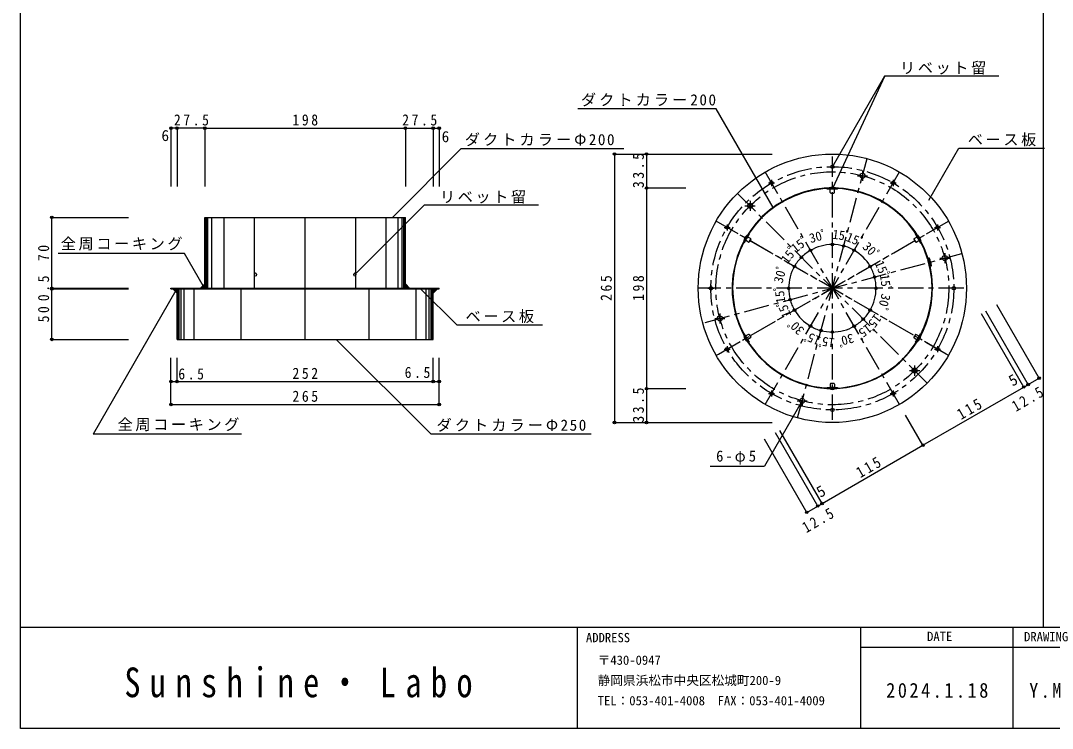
# Model space of a CAD drawing. Units: millimetres at full size, sheet at 1:5. Extents: x -2117 to 2003, y -602 to 803.
# Drawn here: x -2117 to -1098, y -602 to 97 of the extents above; entities that cross this region are included whole.
import ezdxf
from ezdxf.enums import TextEntityAlignment as Align

# ---------------------------------------------------------------- set-up
doc = ezdxf.new("R2010")
doc.units = ezdxf.units.MM
doc.header["$LTSCALE"] = 5
doc.header["$PDMODE"] = 32
doc.header["$PDSIZE"] = 2.5
doc.linetypes.add('CHAIN1', pattern=[8, 5, -1, 1, -1])
for name, color, linetype in [('0-0_中心線', 4, 'Continuous'), ('0-2_ハッチ', 4, 'Continuous'), ('0-4_車', 4, 'Continuous'), ('0-9', 7, 'Continuous'), ('F-0', 4, 'Continuous')]:
    doc.layers.add(name, color=color, linetype=linetype)
doc.styles.add('ＭＳ ゴシック', font='')
doc.styles.add('ＭＳ 明朝', font='')
doc.styles.get('ＭＳ ゴシック').set_extended_font_data('MS Gothic')
doc.styles.get('ＭＳ 明朝').set_extended_font_data('MS Mincho')

msp = doc.modelspace()

# ---------------------------------------------------------------- linework, layer by layer
at = {"layer": '0-0_中心線'}
for p, q in [((-1373.83, -87.735), (-1430.146, 9.808)), ((-1962.732, -9.326), (-1968.732, -9.326)), ((-1968.732, -9.326), (-1968.732, -66.908)), ((-1935.232, -9.326), (-1962.732, -9.326)), ((-1962.732, -9.326), (-1962.732, -66.908)), ((-1935.232, -9.326), (-1737.232, -9.326)), ((-1935.232, -9.326), (-1935.232, -66.908)), ((-1737.232, -9.326), (-1737.232, -66.908)), ((-1737.232, -9.326), (-1709.732, -9.326)), ((-1709.732, -9.326), (-1709.732, -66.908)), ((-1709.732, -9.326), (-1703.732, -9.326)), ((-1703.732, -9.326), (-1703.732, -66.908)), ((-1750.008, -97.344), (-1682.099, -29.435)), ((-1220.049, -80.33), (-1190.396, -28.969)), ((-1190.396, -28.969), (-1105.763, -28.969)), ((-1530.691, -34.844), (-1530.691, -299.844)), ((-1530.691, -34.844), (-1374.817, -34.844)), ((-1498.94, -34.844), (-1498.94, -68.344)), ((-1498.94, -34.844), (-1460.009, -34.844)), ((-1498.94, -68.344), (-1460.009, -68.344)), ((-1498.94, -68.344), (-1498.94, -266.344)), ((-1320.448, -69.516), (-1320.448, -69.015)), ((-1310.448, -69.516), (-1310.448, -69.015)), ((-2086.484, -167.344), (-2086.484, -97.344)), ((-2086.484, -97.344), (-2010.823, -97.344)), ((-1397.669, -114.1), (-1398.103, -113.849)), ((-1233.227, -114.1), (-1232.793, -113.849)), ((-1402.669, -122.76), (-1403.103, -122.51)), ((-1228.227, -122.76), (-1227.793, -122.51)), ((-2086.484, -167.844), (-2086.484, -167.344)), ((-2086.484, -167.344), (-2010.823, -167.344)), ((-2086.484, -217.844), (-2086.484, -167.844)), ((-2086.484, -167.844), (-2010.823, -167.844)), ((-1962.432, -217.844), (-1962.432, -167.844)), ((-1961.784, -217.844), (-1961.784, -167.844)), ((-1960.784, -217.844), (-1960.784, -167.844)), ((-1958.784, -217.844), (-1958.784, -167.844)), ((-1955.784, -217.844), (-1955.784, -167.844)), ((-1945.784, -217.844), (-1945.784, -167.844)), ((-1899.482, -217.844), (-1899.482, -167.844)), ((-1836.232, -217.844), (-1836.232, -167.844)), ((-1772.982, -217.844), (-1772.982, -167.844)), ((-1726.68, -217.844), (-1726.68, -167.844)), ((-1722.117, -167.844), (-1686.487, -203.474)), ((-1716.68, -217.844), (-1716.68, -167.844)), ((-1713.68, -217.844), (-1713.68, -167.844)), ((-1711.68, -217.844), (-1711.68, -167.844)), ((-1710.68, -217.844), (-1710.68, -167.844)), ((-1710.032, -217.844), (-1710.032, -167.844)), ((-1126.394, -264.794), (-1168.098, -192.561)), ((-1122.064, -262.294), (-1163.768, -190.061)), ((-1111.239, -256.044), (-1152.942, -183.811)), ((-1686.487, -203.474), (-1601.854, -203.474)), ((-1402.669, -211.927), (-1403.103, -212.178)), ((-1228.227, -211.927), (-1227.793, -212.178)), ((-2086.484, -217.844), (-2010.823, -217.844)), ((-1397.669, -220.588), (-1398.103, -220.838)), ((-1233.227, -220.588), (-1232.793, -220.838)), ((-1968.732, -282.063), (-1968.732, -236.082)), ((-1968.732, -259.416), (-1968.732, -236.082)), ((-1962.732, -259.416), (-1962.732, -236.082)), ((-1709.732, -259.416), (-1709.732, -236.082)), ((-1703.732, -282.063), (-1703.732, -236.082)), ((-1703.732, -259.416), (-1703.732, -236.082)), ((-1968.732, -259.416), (-1962.732, -259.416)), ((-1962.732, -259.416), (-1709.732, -259.416)), ((-1709.732, -259.416), (-1703.732, -259.416)), ((-1225.987, -322.294), (-1126.394, -264.794)), ((-1126.394, -264.794), (-1122.064, -262.294)), ((-1122.064, -262.294), (-1111.239, -256.044)), ((-1498.94, -266.344), (-1460.009, -266.344)), ((-1498.94, -266.344), (-1498.94, -299.844)), ((-1320.448, -265.171), (-1320.448, -265.672)), ((-1310.448, -265.171), (-1310.448, -265.672)), ((-1968.732, -282.063), (-1703.732, -282.063)), ((-1345.212, -278.425), (-1382.367, -342.78)), ((-1225.987, -322.294), (-1243.054, -292.734)), ((-1530.691, -299.844), (-1374.817, -299.844)), ((-1498.94, -299.844), (-1460.009, -299.844)), ((-1329.91, -382.294), (-1371.614, -310.061)), ((-1325.58, -379.794), (-1367.284, -307.561)), ((-1340.735, -388.544), (-1382.439, -316.311)), ((-1325.58, -379.794), (-1225.987, -322.294)), ((-1436.292, -342.78), (-1382.367, -342.78)), ((-1340.735, -388.544), (-1329.91, -382.294)), ((-1329.91, -382.294), (-1325.58, -379.794))]:
    msp.add_line(p, q, dxfattribs=at)
at = {"layer": '0-0_中心線', "linetype": 'CHAIN1'}
for p, q in [((-1349.741, -295.329), (-1281.154, -39.359)), ((-1381.698, -282.092), (-1249.198, -52.595)), ((-1249.198, -282.092), (-1381.698, -52.595)), ((-1375.448, -60.421), (-1375.448, -66.421)), ((-1290.684, -56.262), (-1280.684, -56.262)), ((-1285.684, -51.262), (-1285.684, -61.262)), ((-1255.448, -60.421), (-1255.448, -66.421)), ((-1378.448, -63.421), (-1372.448, -63.421)), ((-1258.448, -63.421), (-1252.448, -63.421)), ((-1221.756, -261.035), (-1409.139, -73.652)), ((-1396.765, -81.027), (-1396.765, -91.027)), ((-1401.765, -86.027), (-1391.765, -86.027)), ((-1430.196, -233.594), (-1200.699, -101.094)), ((-1200.699, -233.594), (-1430.196, -101.094)), ((-1422.371, -107.344), (-1416.371, -107.344)), ((-1419.371, -104.344), (-1419.371, -110.344)), ((-1214.525, -107.344), (-1208.525, -107.344)), ((-1211.525, -104.344), (-1211.525, -110.344)), ((-1441.018, -200.99), (-1187.463, -133.05)), ((-1209.366, -137.58), (-1199.366, -137.58)), ((-1204.366, -132.58), (-1204.366, -142.58)), ((-1185.448, -167.344), (-1447.948, -167.344)), ((-1438.448, -167.344), (-1432.448, -167.344)), ((-1435.448, -164.344), (-1435.448, -170.344)), ((-1426.529, -192.108), (-1426.529, -202.108)), ((-1431.529, -197.108), (-1421.529, -197.108)), ((-1422.371, -227.344), (-1416.371, -227.344)), ((-1419.371, -224.344), (-1419.371, -230.344)), ((-1214.525, -227.344), (-1208.525, -227.344)), ((-1211.525, -224.344), (-1211.525, -230.344)), ((-1234.13, -243.661), (-1234.13, -253.661)), ((-1239.13, -248.661), (-1229.13, -248.661)), ((-1378.448, -271.267), (-1372.448, -271.267)), ((-1375.448, -268.267), (-1375.448, -274.267)), ((-1345.212, -273.425), (-1345.212, -283.425)), ((-1258.448, -271.267), (-1252.448, -271.267)), ((-1255.448, -268.267), (-1255.448, -274.267)), ((-1350.212, -278.425), (-1340.212, -278.425))]:
    msp.add_line(p, q, dxfattribs=at)
at = {"layer": '0-0_中心線', "color": 7}
for p, q in [((-1318.648, -68.344), (-1312.248, -68.344)), ((-1317.448, -72.844), (-1317.448, -69.844)), ((-1317.048, -68.344), (-1317.048, -69.361)), ((-1316.948, -69.344), (-1313.948, -69.344)), ((-1313.848, -68.344), (-1313.848, -69.361)), ((-1313.448, -72.844), (-1313.448, -69.844)), ((-1316.948, -73.344), (-1313.948, -73.344)), ((-1399.584, -115.073), (-1402.784, -120.615)), ((-1401.984, -119.229), (-1401.103, -119.738)), ((-1399.568, -117.045), (-1401.068, -119.643)), ((-1398.287, -121.826), (-1400.885, -120.326)), ((-1400.384, -116.458), (-1399.503, -116.967)), ((-1396.287, -118.362), (-1398.885, -116.862)), ((-1396.104, -119.045), (-1397.604, -121.643)), ((-1234.791, -119.045), (-1233.291, -121.643)), ((-1234.608, -118.362), (-1232.01, -116.862)), ((-1232.608, -121.826), (-1230.01, -120.326)), ((-1230.511, -116.458), (-1231.393, -116.967)), ((-1231.327, -117.045), (-1229.827, -119.643)), ((-1231.311, -115.073), (-1228.111, -120.615)), ((-1228.911, -119.229), (-1229.793, -119.738)), ((-1968.732, -167.844), (-1968.732, -167.344)), ((-1968.732, -167.344), (-1703.732, -167.344)), ((-1968.732, -167.844), (-1703.732, -167.844)), ((-1962.732, -217.844), (-1962.732, -167.844)), ((-1709.732, -217.844), (-1709.732, -167.844)), ((-1703.732, -167.844), (-1703.732, -167.344)), ((-1398.287, -212.862), (-1400.885, -214.362)), ((-1397.604, -213.045), (-1396.104, -215.643)), ((-1233.291, -213.045), (-1234.791, -215.643)), ((-1232.608, -212.862), (-1230.01, -214.362)), ((-1962.732, -217.844), (-1709.732, -217.844)), ((-1402.784, -214.073), (-1399.584, -219.615)), ((-1401.984, -215.458), (-1401.103, -214.949)), ((-1401.068, -215.045), (-1399.568, -217.643)), ((-1400.384, -218.229), (-1399.503, -217.721)), ((-1396.287, -216.326), (-1398.885, -217.826)), ((-1234.608, -216.326), (-1232.01, -217.826)), ((-1230.511, -218.229), (-1231.393, -217.721)), ((-1229.827, -215.045), (-1231.327, -217.643)), ((-1228.111, -214.073), (-1231.311, -219.615)), ((-1228.911, -215.458), (-1229.793, -214.949)), ((-1317.448, -261.844), (-1317.448, -264.844)), ((-1313.948, -261.344), (-1316.948, -261.344)), ((-1313.448, -261.844), (-1313.448, -264.844)), ((-1312.248, -266.344), (-1318.648, -266.344)), ((-1317.048, -266.344), (-1317.048, -265.326)), ((-1313.948, -265.344), (-1316.948, -265.344)), ((-1313.848, -266.344), (-1313.848, -265.326))]:
    msp.add_line(p, q, dxfattribs=at)
at = {"layer": '0-0_中心線'}
msp.add_lwpolyline([(-1315.448, -47.344), (-1263.666, 42.344), (-1315.448, -68.844)], dxfattribs=at)
at = {"layer": '0-0_中心線', "color": 7}
for centre, radius in [((-1315.448, -167.344), 132.5), ((-1315.448, -47.344), 1.65), ((-1285.684, -56.262), 2.5), ((-1375.448, -63.421), 1.65), ((-1255.448, -63.421), 1.65), ((-1396.765, -86.027), 2.5), ((-1419.371, -107.344), 1.65), ((-1211.525, -107.344), 1.65), ((-1204.366, -137.58), 2.5), ((-1435.448, -167.344), 1.65), ((-1195.448, -167.344), 1.65), ((-1426.529, -197.108), 2.5), ((-1419.371, -227.344), 1.65), ((-1211.525, -227.344), 1.65), ((-1234.13, -248.661), 2.5), ((-1375.448, -271.267), 1.65), ((-1255.448, -271.267), 1.65), ((-1345.212, -278.425), 2.5), ((-1315.448, -287.344), 1.65)]:
    msp.add_circle(centre, radius, dxfattribs=at)
at = {"layer": '0-0_中心線', "linetype": 'CHAIN1'}
for radius in [120, 115]:
    msp.add_circle((-1315.448, -167.344), radius, dxfattribs=at)
at = {"layer": '0-0_中心線'}
for centre, radius, start, end in [((-1315.448, -141.844), 72.5, 86.04543, 93.95457), ((-1337.531, -154.594), 72.5, 146.04543, 153.95457), ((-1293.364, -154.594), 72.5, 26.04543, 33.95457), ((-1315.448, -167.344), 43.18, 120, 135), ((-1315.448, -167.344), 43.18, 90, 120), ((-1315.448, -167.344), 43.18, 75, 90), ((-1315.448, -167.344), 43.18, 60, 75), ((-1315.448, -167.344), 43.18, 30, 60), ((-1315.448, -167.344), 43.18, 135, 150), ((-1315.448, -167.344), 43.18, 150, 180), ((-1315.448, -167.344), 43.18, 15, 30), ((-1315.448, -167.344), 43.18, 0, 15), ((-1315.448, -167.344), 43.18, 180, 195), ((-1315.448, -167.344), 43.18, 330, 0), ((-1315.448, -167.344), 43.18, 195, 210), ((-1315.448, -167.344), 43.18, 210, 240), ((-1315.448, -167.344), 43.18, 315, 330), ((-1315.448, -167.344), 43.18, 300, 315), ((-1337.531, -180.094), 72.5, 206.04543, 213.95457), ((-1315.448, -167.344), 43.18, 240, 255), ((-1315.448, -167.344), 43.18, 255, 270), ((-1315.448, -167.344), 43.18, 270, 300), ((-1293.364, -180.094), 72.5, 326.04543, 333.95457), ((-1315.448, -192.844), 72.5, 266.04543, 273.95457)]:
    msp.add_arc(centre, radius, start, end, dxfattribs=at)
at = {"layer": '0-0_中心線', "color": 7}
for centre, radius, start, end in [((-1315.448, -74.344), 6.8, 61.92752, 118.07249), ((-1316.948, -69.844), 0.5, 90, 180), ((-1313.948, -69.844), 0.5, 0, 90), ((-1316.948, -72.844), 0.5, 180, 270), ((-1313.948, -72.844), 0.5, 270, 0), ((-1395.988, -120.844), 6.8, 121.92751, 178.07248), ((-1400.635, -119.893), 0.5, 150, 240), ((-1399.135, -117.295), 0.5, 60, 150), ((-1398.037, -121.393), 0.5, 240, 330), ((-1396.537, -118.795), 0.5, 330, 60), ((-1234.358, -118.795), 0.5, 120, 210), ((-1232.858, -121.393), 0.5, 210, 300), ((-1231.76, -117.295), 0.5, 30, 120), ((-1234.907, -120.844), 6.8, 1.92752, 58.07249), ((-1230.26, -119.893), 0.5, 300, 30), ((-1398.037, -213.295), 0.5, 30, 120), ((-1232.858, -213.295), 0.5, 60, 150), ((-1395.988, -213.844), 6.8, 181.92751, 238.07248), ((-1400.635, -214.795), 0.5, 120, 210), ((-1399.135, -217.393), 0.5, 210, 300), ((-1396.537, -215.893), 0.5, 300, 30), ((-1234.358, -215.893), 0.5, 150, 240), ((-1231.76, -217.393), 0.5, 240, 330), ((-1234.907, -213.844), 6.8, 301.92752, 358.07249), ((-1230.26, -214.795), 0.5, 330, 60), ((-1316.948, -261.844), 0.5, 90, 180), ((-1316.948, -264.844), 0.5, 180, 270), ((-1313.948, -261.844), 0.5, 0, 90), ((-1313.948, -264.844), 0.5, 270, 0), ((-1315.448, -260.344), 6.8, 241.92752, 298.07249)]:
    msp.add_arc(centre, radius, start, end, dxfattribs=at)
at = {"layer": '0-0_中心線'}
for p in [(-1968.732, -9.326), (-1962.732, -9.326), (-1935.232, -9.326), (-1737.232, -9.326), (-1709.732, -9.326), (-1703.732, -9.326), (-1530.691, -34.844), (-1498.94, -34.844), (-1498.94, -68.344), (-2086.484, -97.344), (-1337.038, -129.949), (-1315.448, -124.164), (-1304.272, -125.635), (-1293.858, -129.949), (-1345.981, -136.811), (-1352.843, -145.754), (-1278.053, -145.754), (-1273.739, -156.168), (-2086.484, -167.344), (-2086.484, -167.844), (-1358.628, -167.344), (-1272.268, -167.344), (-1357.156, -178.52), (-1352.843, -188.934), (-1278.053, -188.934), (-1337.038, -204.739), (-1293.858, -204.739), (-1284.915, -197.877), (-1326.624, -209.052), (-1315.448, -210.524), (-2086.484, -217.844), (-1968.732, -259.416), (-1962.732, -259.416), (-1709.732, -259.416), (-1703.732, -259.416), (-1126.394, -264.794), (-1122.064, -262.294), (-1111.239, -256.044), (-1498.94, -266.344), (-1968.732, -282.063), (-1703.732, -282.063), (-1530.691, -299.844), (-1498.94, -299.844), (-1225.987, -322.294), (-1329.91, -382.294), (-1325.58, -379.794), (-1340.735, -388.544)]:
    msp.add_point(p, dxfattribs=at)
at = {"layer": '0-2_ハッチ'}
for p, q in [((-1263.666, 42.344), (-1151.118, 42.344)), ((-1430.146, 9.808), (-1567.013, 9.808)), ((-1682.099, -29.435), (-1521.346, -29.435)), ((-1936.854, -164.871), (-1955.223, -133.054))]:
    msp.add_line(p, q, dxfattribs=at)
msp.add_lwpolyline([(-1787.065, -153.878), (-1718.191, -85.005), (-1605.643, -85.005)], dxfattribs=at)
at = {"layer": '0-4_車'}
for p, q in [((-1955.223, -133.054), (-2080.165, -133.054)), ((-1963.808, -169.704), (-2045.623, -311.411)), ((-1962.732, -172.08), (-1966.968, -167.844)), ((-1935.232, -163.108), (-1939.468, -167.344)), ((-1737.232, -163.108), (-1732.996, -167.344)), ((-1709.732, -172.08), (-1705.496, -167.844)), ((-1899.093, -311.411), (-2045.623, -311.411))]:
    msp.add_line(p, q, dxfattribs=at)
msp.add_lwpolyline([(-1805.407, -217.844), (-1712.145, -311.105), (-1553.741, -311.105)], dxfattribs=at)
at = {"layer": '0-4_車', "color": 254}
for points in [[(-1962.732, -172.08), (-1962.732, -167.844), (-1966.968, -167.844)], [(-1935.232, -163.108), (-1935.232, -167.344), (-1939.468, -167.344)], [(-1737.232, -163.108), (-1737.232, -167.344), (-1732.996, -167.344)], [(-1709.732, -172.08), (-1709.732, -167.844), (-1705.496, -167.844)]]:
    msp.add_solid(points, dxfattribs=at)
at = {"layer": '0-9', "color": 4, "linetype": 'CHAIN1'}
for p, q in [((-1315.448, -297.344), (-1315.448, -37.344)), ((-1202.864, -232.344), (-1428.031, -102.344)), ((-1428.031, -232.344), (-1202.864, -102.344))]:
    msp.add_line(p, q, dxfattribs=at)
at = {"layer": '0-9'}
for p, q in [((-1935.232, -167.344), (-1935.232, -97.344)), ((-1935.232, -97.344), (-1737.232, -97.344)), ((-1737.232, -167.344), (-1737.232, -97.344)), ((-1220.962, -137.885), (-1219.97, -137.62)), ((-1220.786, -138.356), (-1219.84, -138.102)), ((-1220.657, -138.839), (-1220.173, -138.709)), ((-1218.512, -144.994), (-1218.029, -144.864)), ((-1218.383, -145.476), (-1217.899, -145.347)), ((-1935.232, -167.344), (-1737.232, -167.344))]:
    msp.add_line(p, q, dxfattribs=at)
at = {"layer": '0-9', "color": 4}
for p, q in [((-1935.032, -167.344), (-1935.032, -97.344)), ((-1934.732, -167.344), (-1934.732, -97.344)), ((-1933.732, -167.344), (-1933.732, -97.344)), ((-1932.232, -167.344), (-1932.232, -97.344)), ((-1928.232, -167.344), (-1928.232, -97.344)), ((-1916.232, -167.344), (-1916.232, -97.344)), ((-1886.232, -167.344), (-1886.232, -97.344)), ((-1836.232, -167.344), (-1836.232, -97.344)), ((-1786.232, -167.344), (-1786.232, -97.344)), ((-1756.232, -167.344), (-1756.232, -97.344)), ((-1744.232, -167.344), (-1744.232, -97.344)), ((-1740.232, -167.344), (-1740.232, -97.344)), ((-1738.732, -167.344), (-1738.732, -97.344)), ((-1737.732, -167.344), (-1737.732, -97.344)), ((-1737.432, -167.344), (-1737.432, -97.344))]:
    msp.add_line(p, q, dxfattribs=at)
at = {"layer": '0-9'}
for centre, radius, start, end in [((-1315.448, -167.344), 99, 17.31561, 12.90051), ((-1315.448, -167.344), 98.5, 17.22044, 16.66447), ((-1220.962, -137.885), 0.5, 198.11968, 285), ((-1220.657, -138.839), 0.5, 105, 197.33925), ((-1290.817, -160.744), 73, 16.65388, 17.33925), ((-1290.817, -160.744), 73.5, 12.28905, 17.33925), ((-1220.173, -138.709), 0.5, 17.32344, 105), ((-1290.817, -160.744), 74, 12.28905, 17.32344), ((-1219.84, -138.102), 0.5, 17.69274, 105), ((-1290.817, -160.744), 74.5, 12.30726, 17.69274), ((-1290.817, -160.744), 75, 12.30726, 17.69274), ((-1218.512, -144.994), 0.5, 192.28905, 285), ((-1218.029, -144.864), 0.5, 285, 12.30726)]:
    msp.add_arc(centre, radius, start, end, dxfattribs=at)
for centre in [(-1885.232, -153.844), (-1787.232, -153.844)]:
    msp.add_ellipse(centre, major_axis=(0, 1.65), ratio=0.6, dxfattribs=at)
at = {"layer": 'F-0', "color": 7}
msp.add_line((-1107.247, 803.323), (-1107.247, -501.677), dxfattribs=at)
at = {"layer": 'F-0', "color": 5}
for p, q in [((-2117.247, -501.677), (-97.247, -501.677)), ((-97.247, -601.677), (-2117.247, -601.677))]:
    msp.add_line(p, q, dxfattribs=at)
at = {"layer": 'F-0', "color": 2}
for p, q in [((-1567.247, -601.677), (-1567.247, -501.677)), ((-1287.247, -601.677), (-1287.247, -501.677)), ((-1137.247, -501.677), (-1137.247, -601.677)), ((-1287.247, -521.677), (-1072.247, -521.677))]:
    msp.add_line(p, q, dxfattribs=at)
at = {"layer": 'F-0', "color": 5}
msp.add_lwpolyline([(-2117.247, -601.677), (-2117.247, 803.323), (-97.247, 803.323)], dxfattribs=at)

# ---------------------------------------------------------------- texts
at = {"layer": '0-0_中心線', "color": 7, "style": 'ＭＳ ゴシック'}
for p in [(-1978.134, -25.343), (-1701.367, -26.463)]:
    msp.add_text('6', height=11, dxfattribs=at).set_placement(p, align=Align.BOTTOM_LEFT)
at = {"layer": '0-0_中心線', "style": 'ＭＳ ゴシック'}
for s, rotation, p in [('30ﾟ', 15, (-1336.2, -125.422)), ('15ﾟ', 352.5, (-1316.237, -121.09)), ('15ﾟ', 37.5, (-1350.137, -135.027)), ('15ﾟ', 337.5, (-1303.807, -122.785)), ('30ﾟ', 315, (-1288.364, -129)), ('15ﾟ', 52.5, (-1357.67, -145.574)), ('15ﾟ', 292.5, (-1276.31, -143.314)), ('30ﾟ', 75, (-1362.19, -163.842)), ('15ﾟ', 277.5, (-1271.225, -154.237)), ('15ﾟ', 97.5, (-1358.988, -181.169)), ('30ﾟ', 255, (-1269.088, -171.237)), ('15ﾟ', 112.5, (-1353.338, -193.034)), ('15ﾟ', 232.5, (-1275.376, -190.23)), ('30ﾟ', 135, (-1340.532, -206.217)), ('15ﾟ', 217.5, (-1282.446, -199.657)), ('15ﾟ', 157.5, (-1324.985, -213.208)), ('30ﾟ', 195, (-1296.233, -209.32)), ('15ﾟ', 172.5, (-1312.259, -214.151))]:
    msp.add_text(s, height=9.164, rotation=rotation, dxfattribs=at).set_placement(p, align=Align.BOTTOM_LEFT)
at = {"layer": '0-0_中心線', "color": 7, "style": 'ＭＳ ゴシック'}
for p in [(-1135.783, -267.324), (-1325.614, -377.173)]:
    msp.add_text('5', height=11, rotation=30, dxfattribs=at).set_placement(p, align=Align.BOTTOM_LEFT)
at = {"layer": '0-0_中心線', "color": 7, "char_height": 11, "attachment_point": 7, "style": 'ＭＳ ゴシック'}
for s, insert in [('\\T1.38;\\W0.9;27.5', (-1965.857, -6.826)), ('\\T1.38;\\W0.9;198', (-1848.732, -6.826)), ('\\T1.38;\\W0.9;27.5', (-1740.357, -6.826)), ('\\T1.17;ベース板', (-1181.706, -27.26)), ('\\T1.17;ベース板', (-1677.797, -201.765)), ('\\T1.38;\\W0.9;6.5', (-1961.483, -257.476)), ('\\T1.38;\\W0.9;252', (-1848.732, -256.916)), ('\\T1.38;\\W0.9;6.5', (-1737.887, -256.024)), ('\\T1.38;\\W0.9;265', (-1848.732, -279.563)), ('\\T1.29;\\W0.95;6-φ5', (-1430.202, -341.36))]:
    msp.add_mtext(s, dxfattribs=dict(at, insert=insert))
for s, insert, rotation in [('\\T1.38;\\W0.9;33.5', (-1501.44, -68.469), 90), ('\\T1.36;\\W0.9;70', (-2088.984, -140.469), 90), ('\\T1.38;\\W0.9;0.5', (-2088.984, -180.094), 90), ('\\T1.38;\\W0.9;265', (-1533.191, -179.844), 90), ('\\T1.38;\\W0.9;198', (-1501.44, -179.844), 90), ('\\T1.36;\\W0.9;50', (-2088.984, -200.969), 90), ('\\T1.38;\\W0.85;12.5', (-1134.012, -289.655), 30), ('\\T1.38;\\W0.9;33.5', (-1501.44, -299.969), 90), ('\\T1.37;\\W0.9;115', (-1188.266, -297.629), 30), ('\\T1.37;\\W0.9;115', (-1287.859, -355.129), 30), ('\\T1.38;\\W0.85;12.5', (-1341.076, -409.329), 30)]:
    msp.add_mtext(s, dxfattribs=dict(at, insert=insert, rotation=rotation))
at = {"layer": '0-2_ハッチ', "color": 7, "char_height": 11, "attachment_point": 7, "style": 'ＭＳ ゴシック'}
for s, insert in [('\\T1.17;リベット留', (-1248.603, 43.528)), ('\\T1.17;リベット留', (-1703.128, -83.821)), ('\\T1.2;ダクトカラーΦ250', (-1706.391, -308.929))]:
    msp.add_mtext(s, dxfattribs=dict(at, insert=insert))
at = {"layer": '0-4_車', "color": 7, "char_height": 11, "attachment_point": 7, "style": 'ＭＳ ゴシック'}
for s, insert in [('\\T1.2;ダクトカラー200', (-1563.77, 12.126)), ('\\T1.2;ダクトカラーΦ200', (-1678.475, -27.117)), ('\\T1.17;全周コーキング', (-2077.611, -130.165)), ('\\T1.17;全周コーキング', (-2021.48, -308.522))]:
    msp.add_mtext(s, dxfattribs=dict(at, insert=insert))
at = {"layer": 'F-0', "style": 'ＭＳ ゴシック'}
for s, p in [('ADDRESS', (-1558.859, -519.434)), ('DATE', (-1221.91, -518.241)), ('DRAWING', (-1126.091, -518.516)), ('〒430-0947', (-1547.247, -541.677)), ('静岡県浜松市中央区松城町200-9', (-1547.247, -561.677)), ('TEL：053-401-4008  FAX：053-401-4009', (-1547.247, -581.677))]:
    msp.add_text(s, height=9.164, dxfattribs=at).set_placement(p, align=Align.BOTTOM_LEFT)
at = {"layer": 'F-0', "color": 2, "insert": (-2014.732, -571.517), "char_height": 29.33, "attachment_point": 7, "style": 'ＭＳ 明朝'}
msp.add_mtext('\\T1.58;\\W0.8;Sunshine・Labo', dxfattribs=at)
at = {"layer": 'F-0', "color": 7, "char_height": 14.66, "attachment_point": 7, "style": 'ＭＳ ゴシック'}
for s, insert in [('\\T1.28;\\W0.9;2024.1.18', (-1262.247, -571.677)), ('\\T1.27;\\W0.9;Y.M', (-1120.997, -571.677))]:
    msp.add_mtext(s, dxfattribs=dict(at, insert=insert))

doc.saveas('drawing.dxf')
